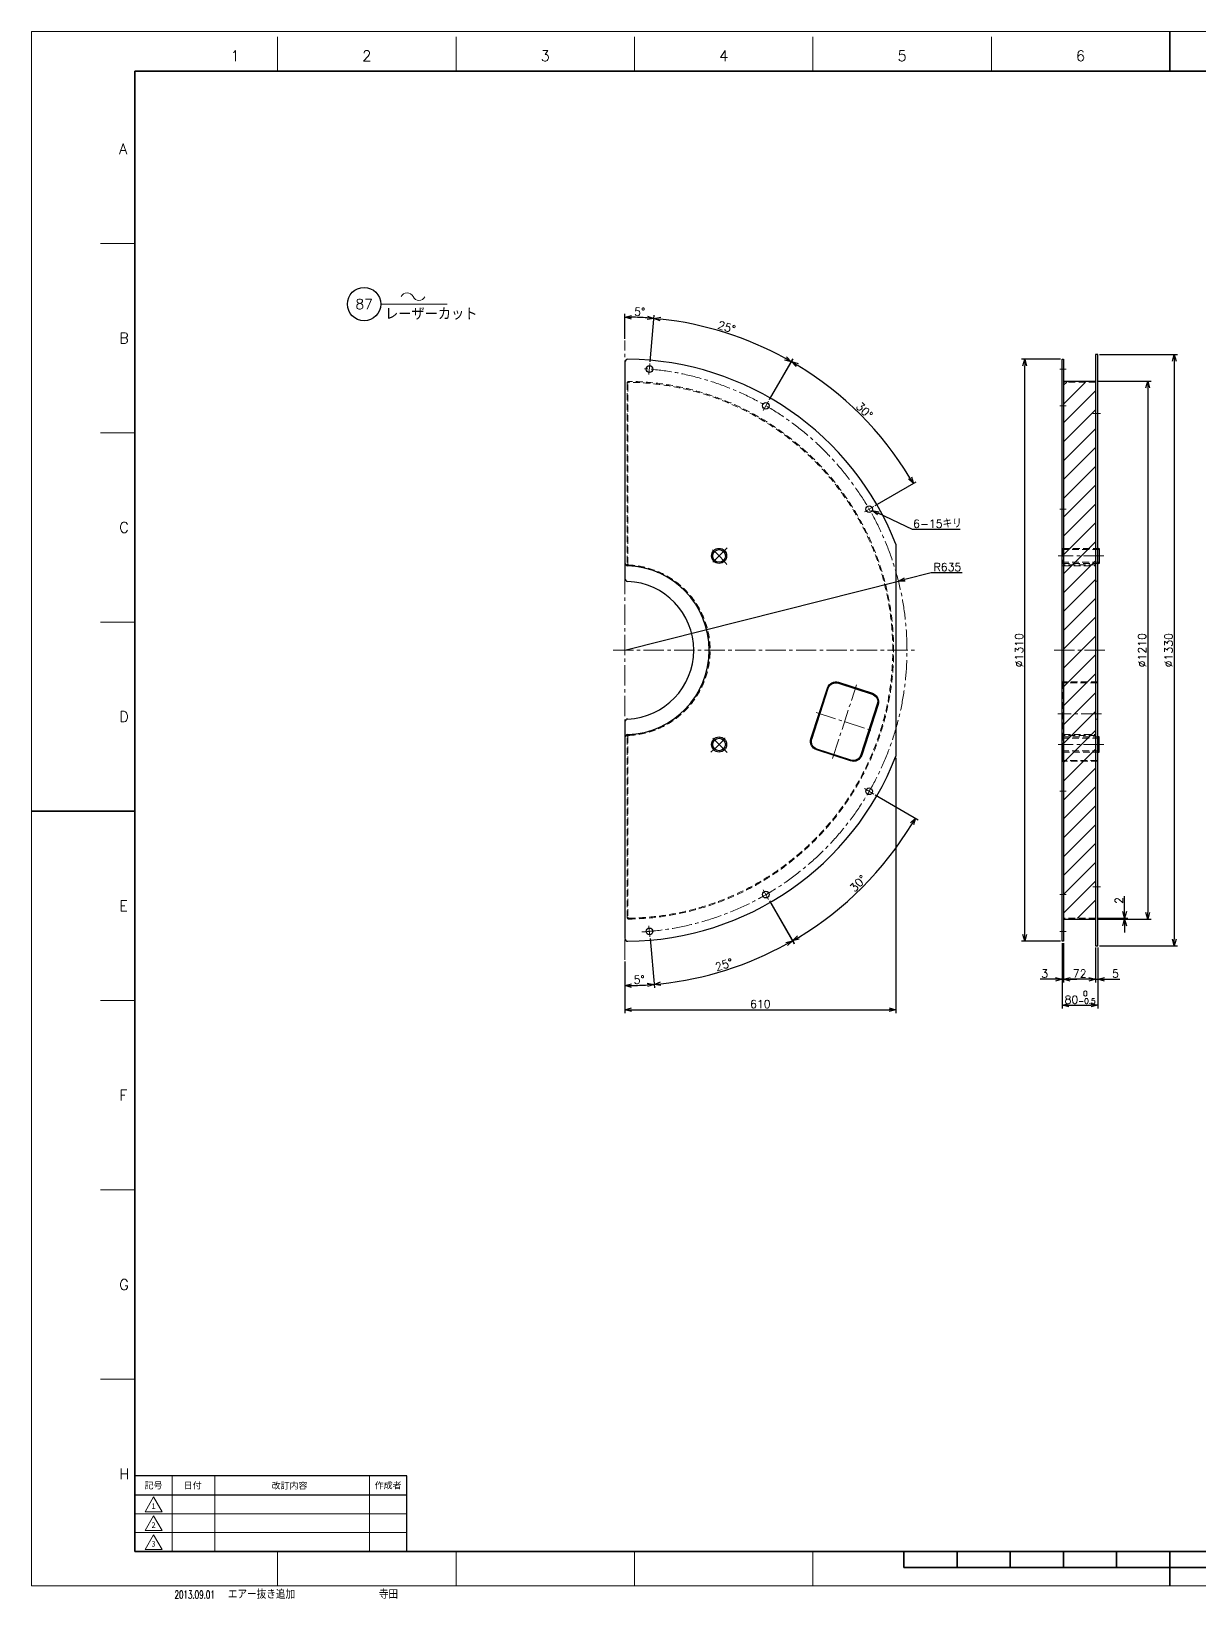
# Model space of a CAD drawing. Header units: millimetres. Extents: x 0 to 4969, y -29 to 3498.
# Drawn here: x 0 to 2630, y -29 to 3498 of the extents above; entities that cross this region are included whole.
import ezdxf
from ezdxf import colors
from ezdxf.entities.mleader import LeaderData, LeaderLine
from ezdxf.enums import TextEntityAlignment as Align
from ezdxf.math import Vec2, Vec3

# ---------------------------------------------------------------- set-up
doc = ezdxf.new("R2010")
doc.units = ezdxf.units.MM
doc.header["$LTSCALE"] = 2.4
doc.header["$PDMODE"] = 99
doc.header["$PDSIZE"] = 1
for name, pattern in [('CENTER2', [28.575, 19.05, -3.175, 3.175, -3.175]), ('HIDDEN', [9.525, 6.35, -3.175]), ('PHANTOM2', [31.75, 15.875, -3.175, 3.175, -3.175, 3.175, -3.175])]:
    doc.linetypes.add(name, pattern=pattern)
for name, color, linetype, lineweight in [('04_HIDDEN', 2, 'HIDDEN', 13), ('05_CENTER', 4, 'CENTER2', 13), ('06_PHANTOM', 2, 'PHANTOM2', 13), ('08_DIM', 3, 'Continuous', 13), ('90_FRAME', 5, 'Continuous', 35)]:
    doc.layers.add(name, color=color, linetype=linetype, lineweight=lineweight)
doc.layers.add('91_BLANK', color=5, linetype='Continuous', lineweight=0, plot=False)
doc.styles.add('KSS_TXT', font='txt.shx', dxfattribs={"bigfont": 'extfont2.shx'})
doc.styles.add('MS_G', font='MS Gothic.ttf')
doc.styles.get("Standard").update_dxf_attribs({"font": 'txt.shx', "bigfont": 'extfont2.shx'})
doc.styles.add('表題用', font='MS PGothic.ttf')
doc.dimstyles.new('KSS_DIM', dxfattribs={"dimscale": 6, "dimtxt": 3, "dimasz": 2.5, "dimexe": 1.25, "dimexo": 0.625, "dimtad": 1, "dimdsep": 46, "dimtxsty": 'KSS_TXT', "dimblk": 'OPEN30', "dimcen": 0, "dimazin": 2, "dimtfac": 0.75, "dimtmove": 0, "dimatfit": 3, "dimldrblk": 'OPEN30', "dimfxl": 1.25, "dimtolj": 1, "dimarcsym": 0})
doc.dimstyles.new('KSS_DIM$3', dxfattribs={"dimscale": 6, "dimtxt": 3, "dimasz": 2.5, "dimexe": 1.25, "dimexo": 0.625, "dimtad": 1, "dimtih": 1, "dimtoh": 1, "dimdsep": 46, "dimtxsty": 'KSS_TXT', "dimblk": 'OPEN30', "dimcen": 0, "dimazin": 2, "dimtfac": 0.75, "dimtofl": 0, "dimtmove": 0, "dimatfit": 3, "dimldrblk": 'OPEN30', "dimfxl": 1.25, "dimtolj": 1, "dimarcsym": 0})
doc.dimstyles.new('KSS_DIM$4', dxfattribs={"dimscale": 6, "dimtxt": 3, "dimasz": 2.5, "dimexe": 1.25, "dimexo": 0.625, "dimtad": 1, "dimdsep": 46, "dimtxsty": 'KSS_TXT', "dimblk": 'OPEN30', "dimcen": 0, "dimse1": 1, "dimazin": 2, "dimtfac": 0.75, "dimtmove": 0, "dimatfit": 3, "dimldrblk": 'OPEN30', "dimfxl": 1.25, "dimtolj": 1, "dimarcsym": 0})

# ---------------------------------------------------------------- blocks, each defined once
blk = doc.blocks.new('AM_BALLOON1')
at = {"transparency": 16777216}
blk.add_circle((0, 0), 5, dxfattribs=at)
blk.add_attdef('B_NUMBER', text='', height=3, dxfattribs=at).set_placement((0, 0), align=Align.MIDDLE_CENTER)
blk = doc.blocks.new('_OPEN')
at = {"color": 0, "linetype": 'ByBlock'}
for p, q in [((-1, 0.17), (0, 0)), ((0, 0), (-1, -0.17)), ((0, 0), (-1, 0))]:
    blk.add_line(p, q, dxfattribs=at)
blk = doc.blocks.new('p1ba05')
for centre, start, end in [((-2.95, 0.29), 24.2276, 155.5758), ((0, 1.62), 204.2276, 335.5758)]:
    blk.add_arc(centre, 1.62, start, end)
blk = doc.blocks.new('_Open30')
at = {"color": 0, "linetype": 'ByBlock', "lineweight": -2}
for p, q in [((-1, 0.27), (0, 0)), ((0, 0), (-1, -0.27)), ((0, 0), (-1, 0))]:
    blk.add_line(p, q, dxfattribs=at)
blk = doc.blocks.new('*D170')
at = {"layer": '08_DIM', "color": 0, "lineweight": -2, "transparency": 16777216}
for p, q in [((2399.1, 2710.1), (2520, 2710.1)), ((2512.5, 2695.1), (2512.5, 1515.1)), ((2399.1, 1500.1), (2520, 1500.1))]:
    blk.add_line(p, q, dxfattribs=at)
at = {"layer": 'Defpoints', "color": 0, "transparency": 16777216}
for p in [(2395.4, 2710.1), (2395.4, 1500.1), (2512.5, 1500.1)]:
    blk.add_point(p, dxfattribs=at)
at = {"layer": '08_DIM', "color": 0, "lineweight": -2, "transparency": 16777216, "xscale": 15, "yscale": 15, "zscale": 15}
for p, rotation in [((2512.5, 2710.1), 90), ((2512.5, 1500.1), 270)]:
    blk.add_blockref('_Open30', p, dxfattribs=dict(at, rotation=rotation))
at = {"layer": '08_DIM', "color": 0, "transparency": 16777216, "insert": (2499.8, 2105.1), "char_height": 18, "attachment_point": 5, "rotation": 90, "style": 'KSS_TXT'}
blk.add_mtext('\\A1;%%C1210', dxfattribs=at)
blk = doc.blocks.new('*D171')
at = {"layer": '08_DIM', "color": 0, "lineweight": -2, "transparency": 16777216}
for p, q in [((2316.6, 2760.1), (2228.4, 2760.1)), ((2235.9, 1465.1), (2235.9, 2745.1)), ((2316.6, 1450.1), (2228.4, 1450.1))]:
    blk.add_line(p, q, dxfattribs=at)
at = {"layer": 'Defpoints', "color": 0, "transparency": 16777216}
for p in [(2235.9, 2760.1), (2320.4, 2760.1), (2320.4, 1450.1)]:
    blk.add_point(p, dxfattribs=at)
at = {"layer": '08_DIM', "color": 0, "lineweight": -2, "transparency": 16777216, "xscale": 15, "yscale": 15, "zscale": 15}
for p, rotation in [((2235.9, 2760.1), 90), ((2235.9, 1450.1), 270)]:
    blk.add_blockref('_Open30', p, dxfattribs=dict(at, rotation=rotation))
at = {"layer": '08_DIM', "color": 0, "transparency": 16777216, "insert": (2223.1, 2105.1), "char_height": 18, "attachment_point": 5, "rotation": 90, "style": 'KSS_TXT'}
blk.add_mtext('\\A1;%%C1310', dxfattribs=at)
blk = doc.blocks.new('*D172')
at = {"layer": '08_DIM', "color": 0, "lineweight": -2, "transparency": 16777216}
for p, q in [((2323.4, 1446.3), (2323.4, 1357.2)), ((2395.4, 1436.3), (2395.4, 1357.2)), ((2380.4, 1364.7), (2338.4, 1364.7))]:
    blk.add_line(p, q, dxfattribs=at)
at = {"layer": 'Defpoints', "color": 0, "transparency": 16777216}
for p in [(2323.4, 1450.1), (2395.4, 1440.1), (2323.4, 1364.7)]:
    blk.add_point(p, dxfattribs=at)
at = {"layer": '08_DIM', "color": 0, "lineweight": -2, "transparency": 16777216, "xscale": 15, "yscale": 15, "zscale": 15, "rotation": 180}
blk.add_blockref('_Open30', (2323.4, 1364.7), dxfattribs=at)
at = {"layer": '08_DIM', "color": 0, "lineweight": -2, "transparency": 16777216, "xscale": 15, "yscale": 15, "zscale": 15}
blk.add_blockref('_Open30', (2395.4, 1364.7), dxfattribs=at)
at = {"layer": '08_DIM', "color": 0, "transparency": 16777216, "insert": (2359.4, 1377.5), "char_height": 18, "attachment_point": 5, "style": 'KSS_TXT'}
blk.add_mtext('\\A1;72', dxfattribs=at)
blk = doc.blocks.new('*D173')
at = {"layer": '08_DIM', "color": 0, "lineweight": -2, "transparency": 16777216}
for p, q in [((2395.4, 1436.3), (2395.4, 1357.2)), ((2400.4, 1436.3), (2400.4, 1357.2)), ((2380.4, 1364.7), (2365.4, 1364.7)), ((2395.4, 1364.7), (2400.4, 1364.7)), ((2415.4, 1364.7), (2449.9, 1364.7))]:
    blk.add_line(p, q, dxfattribs=at)
at = {"layer": 'Defpoints', "color": 0, "transparency": 16777216}
for p in [(2395.4, 1440.1), (2400.4, 1440.1), (2400.4, 1364.7)]:
    blk.add_point(p, dxfattribs=at)
at = {"layer": '08_DIM', "color": 0, "lineweight": -2, "transparency": 16777216, "xscale": 15, "yscale": 15, "zscale": 15}
blk.add_blockref('_Open30', (2395.4, 1364.7), dxfattribs=at)
at = {"layer": '08_DIM', "color": 0, "lineweight": -2, "transparency": 16777216, "xscale": 15, "yscale": 15, "zscale": 15, "rotation": 180}
blk.add_blockref('_Open30', (2400.4, 1364.7), dxfattribs=at)
at = {"layer": '08_DIM', "color": 0, "transparency": 16777216, "insert": (2440.1, 1377.5), "char_height": 18, "attachment_point": 5, "style": 'KSS_TXT'}
blk.add_mtext('\\A1;5', dxfattribs=at)
blk = doc.blocks.new('*D174')
at = {"layer": '08_DIM', "color": 0, "lineweight": -2, "transparency": 16777216}
for p, q in [((2320.4, 1446.3), (2320.4, 1357.2)), ((2323.4, 1446.3), (2323.4, 1357.2)), ((2305.4, 1364.7), (2270.9, 1364.7)), ((2323.4, 1364.7), (2320.4, 1364.7)), ((2338.4, 1364.7), (2353.4, 1364.7))]:
    blk.add_line(p, q, dxfattribs=at)
at = {"layer": 'Defpoints', "color": 0, "transparency": 16777216}
for p in [(2320.4, 1450.1), (2323.4, 1450.1), (2320.4, 1364.7)]:
    blk.add_point(p, dxfattribs=at)
at = {"layer": '08_DIM', "color": 0, "lineweight": -2, "transparency": 16777216, "xscale": 15, "yscale": 15, "zscale": 15}
blk.add_blockref('_Open30', (2320.4, 1364.7), dxfattribs=at)
at = {"layer": '08_DIM', "color": 0, "lineweight": -2, "transparency": 16777216, "xscale": 15, "yscale": 15, "zscale": 15, "rotation": 180}
blk.add_blockref('_Open30', (2323.4, 1364.7), dxfattribs=at)
at = {"layer": '08_DIM', "color": 0, "transparency": 16777216, "insert": (2280.6, 1377.5), "char_height": 18, "attachment_point": 5, "style": 'KSS_TXT'}
blk.add_mtext('\\A1;3', dxfattribs=at)
blk = doc.blocks.new('*D183')
at = {"layer": '08_DIM', "color": 0, "lineweight": -2, "transparency": 16777216}
for p, q in [((1392.5, 1456.6), (1402.2, 1345.8)), ((1335.8, 1404.4), (1335.8, 1342.9))]:
    blk.add_line(p, q, dxfattribs=at)
blk.add_arc((1335.8, 2105.1), 754.7, 271.1388, 273.8612, dxfattribs=at)
at = {"layer": 'Defpoints', "color": 0, "transparency": 16777216}
for p in [(1335.8, 2802), (1390, 1484.7), (1392.2, 1460.3), (1335.8, 1408.2), (1357.7, 1350.7)]:
    blk.add_point(p, dxfattribs=at)
at = {"layer": '08_DIM', "color": 0, "lineweight": -2, "transparency": 16777216, "xscale": 15, "yscale": 15, "zscale": 15}
for p, rotation in [((1335.8, 1350.4), 180.5694019145985), ((1401.5, 1353.3), 4.430598085410808)]:
    blk.add_blockref('_Open30', p, dxfattribs=dict(at, rotation=rotation))
at = {"layer": '08_DIM', "color": 0, "transparency": 16777216, "insert": (1368.1, 1363.9), "char_height": 18, "attachment_point": 5, "rotation": 2.5, "style": 'KSS_TXT'}
blk.add_mtext('\\A1;5%%d', dxfattribs=at)
blk = doc.blocks.new('*D184')
at = {"layer": '08_DIM', "color": 0, "lineweight": -2, "transparency": 16777216}
for p, q in [((1899.5, 1779.6), (1996.2, 1723.8)), ((1661.2, 1541.3), (1717.1, 1444.6))]:
    blk.add_line(p, q, dxfattribs=at)
blk.add_arc((1335.8, 2105.1), 755.1, 301.1382, 328.8618, dxfattribs=at)
at = {"layer": 'Defpoints', "color": 0, "transparency": 16777216}
for p in [(1875.1, 1793.7), (1896.3, 1781.5), (1647.1, 1565.8), (1659.4, 1544.6), (1821.1, 1526.6)]:
    blk.add_point(p, dxfattribs=at)
at = {"layer": '08_DIM', "color": 0, "lineweight": -2, "transparency": 16777216, "xscale": 15, "yscale": 15, "zscale": 15}
for p, rotation in [((1989.7, 1727.5), 59.43092359986814), ((1713.3, 1451.1), 210.5690764001202)]:
    blk.add_blockref('_Open30', p, dxfattribs=dict(at, rotation=rotation))
at = {"layer": '08_DIM', "color": 0, "transparency": 16777216, "insert": (1860.7, 1580.2), "char_height": 18, "attachment_point": 5, "rotation": 45, "style": 'KSS_TXT'}
blk.add_mtext('\\A1;30%%d', dxfattribs=at)
blk = doc.blocks.new('*D185')
at = {"layer": '08_DIM', "color": 0, "lineweight": -2, "transparency": 16777216}
for p, q in [((1983.4, 2376.9), (1906.1, 2413.1)), ((2090.2, 2376.9), (1983.4, 2376.9))]:
    blk.add_line(p, q, dxfattribs=at)
at = {"layer": 'Defpoints', "color": 0, "transparency": 16777216}
for p in [(1878.9, 2425.8), (1892.5, 2419.4)]:
    blk.add_point(p, dxfattribs=at)
at = {"layer": '08_DIM', "color": 0, "lineweight": -2, "transparency": 16777216, "xscale": 15, "yscale": 15, "zscale": 15, "rotation": 154.9318750496267}
blk.add_blockref('_Open30', (1892.5, 2419.4), dxfattribs=at)
at = {"layer": '08_DIM', "color": 0, "transparency": 16777216, "insert": (2039.4, 2389.6), "char_height": 18, "attachment_point": 5, "style": 'KSS_TXT'}
blk.add_mtext('\\A1;6-15キリ', dxfattribs=at)
blk = doc.blocks.new('*D186')
at = {"layer": '08_DIM', "color": 0, "lineweight": -2, "transparency": 16777216}
for p, q in [((1945.8, 1862.8), (1945.8, 1288.6)), ((1335.8, 1404.4), (1335.8, 1288.6)), ((1350.8, 1296.1), (1930.8, 1296.1))]:
    blk.add_line(p, q, dxfattribs=at)
at = {"layer": 'Defpoints', "color": 0, "transparency": 16777216}
for p in [(1945.8, 1866.5), (1335.8, 1408.2), (1945.8, 1296.1)]:
    blk.add_point(p, dxfattribs=at)
at = {"layer": '08_DIM', "color": 0, "lineweight": -2, "transparency": 16777216, "xscale": 15, "yscale": 15, "zscale": 15, "rotation": 180}
blk.add_blockref('_Open30', (1335.8, 1296.1), dxfattribs=at)
at = {"layer": '08_DIM', "color": 0, "lineweight": -2, "transparency": 16777216, "xscale": 15, "yscale": 15, "zscale": 15}
blk.add_blockref('_Open30', (1945.8, 1296.1), dxfattribs=at)
at = {"layer": '08_DIM', "color": 0, "transparency": 16777216, "insert": (1640.8, 1308.9), "char_height": 18, "attachment_point": 5, "style": 'KSS_TXT'}
blk.add_mtext('\\A1;610', dxfattribs=at)
blk = doc.blocks.new('*D187')
at = {"layer": '08_DIM', "color": 0, "lineweight": -2, "transparency": 16777216}
for p, q in [((1661.2, 1541.3), (1716.8, 1445)), ((1392.5, 1456.6), (1402.2, 1345.8))]:
    blk.add_line(p, q, dxfattribs=at)
blk.add_arc((1335.8, 2105.1), 754.7, 276.1388, 298.8612, dxfattribs=at)
at = {"layer": 'Defpoints', "color": 0, "transparency": 16777216}
for p in [(1647.1, 1565.8), (1659.4, 1544.6), (1390, 1484.7), (1392.2, 1460.3), (1509.8, 1370.8)]:
    blk.add_point(p, dxfattribs=at)
at = {"layer": '08_DIM', "color": 0, "lineweight": -2, "transparency": 16777216, "xscale": 15, "yscale": 15, "zscale": 15}
for p, rotation in [((1713.1, 1451.5), 29.43057923694764), ((1401.5, 1353.3), 185.5694207630559)]:
    blk.add_blockref('_Open30', p, dxfattribs=dict(at, rotation=rotation))
at = {"layer": '08_DIM', "color": 0, "transparency": 16777216, "insert": (1558.9, 1397.5), "char_height": 18, "attachment_point": 5, "rotation": 17.5, "style": 'KSS_TXT'}
blk.add_mtext('\\A1;25%%d', dxfattribs=at)
blk = doc.blocks.new('*D188')
at = {"layer": '08_DIM', "color": 0, "lineweight": -2, "transparency": 16777216}
for p, q in [((1661.2, 2668.9), (1714.4, 2760.9)), ((1899.5, 2430.6), (1991.6, 2483.7))]:
    blk.add_line(p, q, dxfattribs=at)
blk.add_arc((1335.8, 2105.1), 749.7, 31.1463, 58.8537, dxfattribs=at)
at = {"layer": 'Defpoints', "color": 0, "transparency": 16777216}
for p in [(1659.4, 2665.6), (1647.1, 2644.4), (1910.1, 2587), (1875.1, 2416.5), (1896.3, 2428.7)]:
    blk.add_point(p, dxfattribs=at)
at = {"layer": '08_DIM', "color": 0, "lineweight": -2, "transparency": 16777216, "xscale": 15, "yscale": 15, "zscale": 15}
for p, rotation in [((1710.6, 2754.4), 149.4268399154882), ((1985.1, 2480), 300.5731600845001)]:
    blk.add_blockref('_Open30', p, dxfattribs=dict(at, rotation=rotation))
at = {"layer": '08_DIM', "color": 0, "transparency": 16777216, "insert": (1874.9, 2644.3), "char_height": 18, "attachment_point": 5, "rotation": 315, "style": 'KSS_TXT'}
blk.add_mtext('\\A1;30%%d', dxfattribs=at)
blk = doc.blocks.new('*D189')
at = {"layer": '08_DIM', "color": 0, "lineweight": -2, "transparency": 16777216}
for p, q in [((1392.5, 2753.6), (1401.7, 2859)), ((1661.2, 2668.9), (1714.2, 2760.5))]:
    blk.add_line(p, q, dxfattribs=at)
blk.add_arc((1335.8, 2105.1), 749.3, 61.147, 83.853, dxfattribs=at)
at = {"layer": 'Defpoints', "color": 0, "transparency": 16777216}
for p in [(1612.4, 2801.5), (1390, 2725.5), (1392.2, 2749.9), (1659.4, 2665.6), (1647.1, 2644.4)]:
    blk.add_point(p, dxfattribs=at)
at = {"layer": '08_DIM', "color": 0, "lineweight": -2, "transparency": 16777216, "xscale": 15, "yscale": 15, "zscale": 15}
for p, rotation in [((1401.1, 2851.5), 174.4265038316743), ((1710.4, 2754), 330.5734961683063)]:
    blk.add_blockref('_Open30', p, dxfattribs=dict(at, rotation=rotation))
at = {"layer": '08_DIM', "color": 0, "transparency": 16777216, "insert": (1564.9, 2831.9), "char_height": 18, "attachment_point": 5, "rotation": 342.5, "style": 'KSS_TXT'}
blk.add_mtext('\\A1;25%%d', dxfattribs=at)
blk = doc.blocks.new('*D190')
at = {"layer": '08_DIM', "color": 0, "lineweight": -2, "transparency": 16777216}
for p, q in [((1335.8, 2805.8), (1335.8, 2862)), ((1392.5, 2753.6), (1401.7, 2859.2))]:
    blk.add_line(p, q, dxfattribs=at)
blk.add_arc((1335.8, 2105.1), 749.4, 86.1468, 88.8532, dxfattribs=at)
at = {"layer": 'Defpoints', "color": 0, "transparency": 16777216}
for p in [(1379.3, 2853.3), (1335.8, 2802), (1390, 2725.5), (1392.2, 2749.9), (1335.8, 1408.2)]:
    blk.add_point(p, dxfattribs=at)
at = {"layer": '08_DIM', "color": 0, "lineweight": -2, "transparency": 16777216, "xscale": 15, "yscale": 15, "zscale": 15}
for p, rotation in [((1335.8, 2854.5), 179.4266120412336), ((1401.1, 2851.7), 355.5733879587572)]:
    blk.add_blockref('_Open30', p, dxfattribs=dict(at, rotation=rotation))
at = {"layer": '08_DIM', "color": 0, "transparency": 16777216, "insert": (1369, 2866.6), "char_height": 18, "attachment_point": 5, "rotation": 357.5, "style": 'KSS_TXT'}
blk.add_mtext('\\A1;5%%d', dxfattribs=at)
blk = doc.blocks.new('*D191')
at = {"layer": '08_DIM', "color": 0, "lineweight": -2, "transparency": 16777216}
for p, q in [((1335.8, 2105.1), (1951.4, 2260.7)), ((2025.1, 2279.4), (1965.9, 2264.4)), ((2095, 2279.4), (2025.1, 2279.4))]:
    blk.add_line(p, q, dxfattribs=at)
at = {"layer": 'Defpoints', "color": 0, "transparency": 16777216}
for p in [(1951.4, 2260.7), (1335.8, 2105.1)]:
    blk.add_point(p, dxfattribs=at)
at = {"layer": '08_DIM', "color": 0, "lineweight": -2, "transparency": 16777216, "xscale": 15, "yscale": 15, "zscale": 15, "rotation": 194.1870985330787}
blk.add_blockref('_Open30', (1951.4, 2260.7), dxfattribs=at)
at = {"layer": '08_DIM', "color": 0, "transparency": 16777216, "insert": (2061.9, 2292.1), "char_height": 18, "attachment_point": 5, "style": 'KSS_TXT'}
blk.add_mtext('\\A1;R635', dxfattribs=at)
blk = doc.blocks.new('*D193')
at = {"layer": '08_DIM', "color": 0, "lineweight": -2, "transparency": 16777216}
for p, q in [((2320.4, 1446.3), (2320.4, 1298.9)), ((2400.4, 1436.3), (2400.4, 1298.9)), ((2335.4, 1306.4), (2385.4, 1306.4))]:
    blk.add_line(p, q, dxfattribs=at)
at = {"layer": 'Defpoints', "color": 0, "transparency": 16777216}
for p in [(2320.4, 1450.1), (2400.4, 1440.1), (2400.4, 1306.4)]:
    blk.add_point(p, dxfattribs=at)
at = {"layer": '08_DIM', "color": 0, "lineweight": -2, "transparency": 16777216, "xscale": 15, "yscale": 15, "zscale": 15, "rotation": 180}
blk.add_blockref('_Open30', (2320.4, 1306.4), dxfattribs=at)
at = {"layer": '08_DIM', "color": 0, "lineweight": -2, "transparency": 16777216, "xscale": 15, "yscale": 15, "zscale": 15}
blk.add_blockref('_Open30', (2400.4, 1306.4), dxfattribs=at)
at = {"layer": '08_DIM', "color": 0, "transparency": 16777216, "insert": (2360.4, 1324.2), "char_height": 18, "attachment_point": 5, "style": 'KSS_TXT'}
blk.add_mtext('80{\\H12.000000;\\S 0^ -0.5;}', dxfattribs=at)
blk = doc.blocks.new('*D194')
at = {"layer": '08_DIM', "color": 0, "lineweight": -2, "transparency": 16777216}
for p, q in [((2404.1, 2770.1), (2579.8, 2770.1)), ((2572.3, 2755.1), (2572.3, 1455.1)), ((2404.1, 1440.1), (2579.8, 1440.1))]:
    blk.add_line(p, q, dxfattribs=at)
at = {"layer": 'Defpoints', "color": 0, "transparency": 16777216}
for p in [(2400.4, 2770.1), (2400.4, 1440.1), (2572.3, 1440.1)]:
    blk.add_point(p, dxfattribs=at)
at = {"layer": '08_DIM', "color": 0, "lineweight": -2, "transparency": 16777216, "xscale": 15, "yscale": 15, "zscale": 15}
for p, rotation in [((2572.3, 2770.1), 90), ((2572.3, 1440.1), 270)]:
    blk.add_blockref('_Open30', p, dxfattribs=dict(at, rotation=rotation))
at = {"layer": '08_DIM', "color": 0, "transparency": 16777216, "insert": (2559.6, 2105.1), "char_height": 18, "attachment_point": 5, "rotation": 90, "style": 'KSS_TXT'}
blk.add_mtext('\\A1;%%C1330', dxfattribs=at)
blk = doc.blocks.new('*D195')
at = {"layer": '08_DIM', "color": 0, "lineweight": -2, "transparency": 16777216}
for p, q in [((2460.6, 1517.1), (2460.6, 1551.6)), ((2399.1, 1502.1), (2468.1, 1502.1)), ((2399.1, 1500.1), (2468.1, 1500.1)), ((2460.6, 1500.1), (2460.6, 1502.1)), ((2460.6, 1485.1), (2460.6, 1470.1))]:
    blk.add_line(p, q, dxfattribs=at)
at = {"layer": 'Defpoints', "color": 0, "transparency": 16777216}
for p in [(2395.4, 1502.1), (2395.4, 1500.1), (2460.6, 1502.1)]:
    blk.add_point(p, dxfattribs=at)
at = {"layer": '08_DIM', "color": 0, "lineweight": -2, "transparency": 16777216, "xscale": 15, "yscale": 15, "zscale": 15}
for p, rotation in [((2460.6, 1502.1), 270), ((2460.6, 1500.1), 90)]:
    blk.add_blockref('_Open30', p, dxfattribs=dict(at, rotation=rotation))
at = {"layer": '08_DIM', "color": 0, "transparency": 16777216, "insert": (2447.9, 1541.8), "char_height": 18, "attachment_point": 5, "rotation": 90, "style": 'KSS_TXT'}
blk.add_mtext('\\A1;2', dxfattribs=at)

msp = doc.modelspace()

# ---------------------------------------------------------------- hatches: boundary and pattern name
h = msp.add_hatch()
h.set_pattern_fill('_USER', color=3, scale=30, angle=45, pattern_type=0)
h.set_pattern_definition([(45, (-21314.51, -953.834), (-21.213203, 21.213203), [])])
h.paths.add_polyline_path([(2395.3568, 2708.093), (2323.3568, 2708.093), (2323.3568, 1502.0903), (2395.3568, 1502.0903)])

# ---------------------------------------------------------------- linework, layer by layer
at = {"color": 0}
for p, q in [((1335.7568, 2753.0538), (1335.7568, 2266.9415)), ((2323.3568, 2710.093), (2395.3568, 2710.093)), ((1945.7568, 2343.6812), (1945.7568, 1866.502)), ((2320.3568, 2334.2237), (2323.3568, 2334.2237)), ((2400.3568, 2334.2237), (2403.3568, 2334.2237)), ((2403.3568, 2334.2237), (2403.3568, 2300.2237)), ((2403.3568, 2300.2237), (2400.3568, 2300.2237)), ((2320.3568, 1909.9597), (2323.3568, 1909.9597)), ((2403.3568, 1909.9596), (2400.3568, 1909.9596)), ((2403.3568, 1875.9596), (2403.3568, 1909.9596)), ((2320.3568, 1875.9597), (2323.3568, 1875.9597)), ((2400.3568, 1875.9596), (2403.3568, 1875.9596)), ((2323.3568, 1500.0903), (2395.3568, 1500.0903))]:
    msp.add_line(p, q, dxfattribs=at)
msp.add_line((1335.7568, 1943.2418), (1335.7568, 1457.1294))
for points in [[(2323.3568, 2760.0916), (2323.3568, 1450.0916), (2320.3568, 1450.0916), (2320.3568, 2760.0916)], [(2395.3568, 2770.0916), (2395.3568, 1440.0916), (2400.3568, 1440.0916), (2400.3568, 2770.0916)]]:
    msp.add_lwpolyline(points, close=True, dxfattribs=at)
at = {"color": 3}
for points in [[(2321.3568, 2334.2237), (2321.3568, 2333.2237), (2321.3568, 2333.2237), (2320.3568, 2334.2237)], [(2400.3568, 2334.2237), (2401.8568, 2334.2237), (2401.8568, 2334.2237), (2400.3568, 2335.7237)], [(2321.3568, 2300.2237), (2321.3568, 2301.2237), (2321.3568, 2301.2237), (2320.3568, 2300.2237)], [(2400.3568, 2300.2237), (2401.8568, 2300.2237), (2401.8568, 2300.2237), (2400.3568, 2298.7237)], [(2321.3568, 2033.8088), (2321.3568, 2032.8088), (2321.3568, 2032.8088), (2320.3568, 2033.8088)], [(2399.3568, 2033.8088), (2399.3568, 2032.8088), (2399.3568, 2032.8088), (2400.3568, 2033.8088)], [(2321.3568, 1909.9597), (2321.3568, 1908.9597), (2321.3568, 1908.9597), (2320.3568, 1909.9597)], [(2400.3568, 1909.9596), (2401.8568, 1909.9596), (2401.8568, 1909.9596), (2400.3568, 1911.4596)], [(2321.3568, 1875.9597), (2321.3568, 1876.9597), (2321.3568, 1876.9597), (2320.3568, 1875.9597)], [(2400.3568, 1875.9596), (2401.8568, 1875.9596), (2401.8568, 1875.9596), (2400.3568, 1874.4596)], [(2321.3568, 1855.1189), (2321.3568, 1856.1189), (2321.3568, 1856.1189), (2320.3568, 1855.1189)], [(2399.3568, 1855.1189), (2399.3568, 1856.1189), (2399.3568, 1856.1189), (2400.3568, 1855.1189)]]:
    msp.add_lwpolyline(points, close=True, dxfattribs=at)
at = {"color": 0}
for points in [[(1843.6271, 1855.9576), (1767.5426, 1880.679, -0.414213562), (1754.7018, 1905.8804), (1791.7838, 2020.0072, -0.414213562), (1816.9853, 2032.848), (1893.0698, 2008.1266, -0.414213562), (1905.9106, 1982.9252), (1868.8285, 1868.7984, -0.414213562)], [(1844.2451, 1857.8597), (1768.1606, 1882.5811, -0.414213562), (1756.6039, 1905.2624), (1793.6859, 2019.3892, -0.414213562), (1816.3672, 2030.9459), (1892.4518, 2006.2245, -0.414213562), (1904.0085, 1983.5432), (1866.9264, 1869.4164, -0.414213562)]]:
    msp.add_lwpolyline(points, format="xyb", close=True, dxfattribs=at)
for centre in [(1391.1007, 2737.6753), (1653.2568, 2655.0178), (1885.6829, 2422.5916), (1885.6829, 1787.5916), (1653.2568, 1555.1655), (1391.1007, 1472.508)]:
    msp.add_circle(centre, 7.5)
for centre, radius in [((1547.8878, 2317.2247), 17), ((1547.8878, 2317.2247), 14.2), ((1547.8888, 1892.9596), 17), ((1547.8888, 1892.9596), 14.2)]:
    msp.add_circle(centre, radius, dxfattribs=at)
for centre, radius, start, end in [((1342.7568, 2753.0538), 7, 89.3810521, 180), ((1335.7568, 2105.0916), 655, 21.3619837, 89.3810521), ((1342.7568, 2301.9415), 7, 180, 267.5332518), ((1342.7568, 2266.9415), 7, 180, 267.5332518), ((1342.7568, 1943.2418), 7, 92.4667482, 180), ((1342.7568, 1908.2418), 7, 92.4667482, 180), ((1335.7568, 2105.0916), 655, 270.6189479, 338.6380163), ((1342.7568, 1457.1294), 7, 180, 270.6189479)]:
    msp.add_arc(centre, radius, start, end)
for centre, radius, start, end in [((1335.8117, 2105.0916), 189.9726, 272.0041706, 87.9958294), ((1335.7844, 2105.0916), 155, 272.4667482, 87.5332518)]:
    msp.add_arc(centre, radius, start, end, dxfattribs=at)
at = {"layer": '04_HIDDEN'}
for p, q in [((1340.7568, 2706.0256), (1340.7568, 2298.8815)), ((1342.7568, 2298.8827), (1342.7568, 2706.0256)), ((2395.3568, 2708.093), (2323.3568, 2708.093)), ((2321.3568, 2331.4237), (2321.3568, 2303.0237)), ((2395.3568, 2297.0916), (2323.3568, 2297.0916)), ((2323.3568, 2295.0916), (2395.3568, 2295.0916)), ((2400.3568, 2260.0916), (2395.3568, 2260.0916)), ((2400.3568, 1950.0916), (2395.3568, 1950.0916)), ((1340.7568, 1504.1576), (1340.7568, 1911.3018)), ((1342.7568, 1911.3006), (1342.7568, 1504.1576)), ((2321.3568, 1878.7596), (2321.3568, 1907.1596)), ((2323.3568, 1915.0916), (2395.3568, 1915.0916)), ((2395.3568, 1913.0916), (2323.3568, 1913.0916)), ((2395.3568, 1502.0903), (2323.3568, 1502.0903))]:
    msp.add_line(p, q, dxfattribs=at)
at = {"layer": '04_HIDDEN', "color": 9}
for p, q in [((2400.3568, 2033.8088), (2320.3568, 2033.8088)), ((2321.3568, 2033.8088), (2321.3568, 1855.1189)), ((2399.3568, 2031.8088), (2321.3568, 2031.8088)), ((2399.3568, 1855.1189), (2399.3568, 2033.8088)), ((2400.3568, 1855.1189), (2320.3568, 1855.1189)), ((2399.3568, 1857.1189), (2321.3568, 1857.1189))]:
    msp.add_line(p, q, dxfattribs=at)
at = {"layer": '04_HIDDEN'}
for points in [[(2403.3568, 2334.2237), (2403.3568, 2331.4237), (2321.3568, 2331.4237), (2321.3568, 2334.2237)], [(2403.3568, 2300.2237), (2403.3568, 2303.0237), (2321.3568, 2303.0237), (2321.3568, 2300.2237)], [(2403.3568, 1909.9597), (2403.3568, 1907.1597), (2321.3568, 1907.1597), (2321.3568, 1909.9597)], [(2403.3568, 1875.9597), (2403.3568, 1878.7597), (2321.3568, 1878.7597), (2321.3568, 1875.9597)]]:
    msp.add_lwpolyline(points, close=True, dxfattribs=at)
for centre, radius, start, end in [((1344.7568, 2706.0256), 4, 89.1419632, 180), ((1344.7568, 2706.0256), 2, 89.1419632, 180), ((1335.7568, 2105.0916), 603.0014, 270.8580368, 89.1419632), ((1335.7568, 2105.0916), 605.0014, 270.8580368, 89.1419632), ((1344.7568, 2298.8815), 4, 180, 266.7650657), ((1344.7568, 2298.8827), 2, 180, 266.7724298), ((1335.7573, 2105.0911), 189.9995, 272.6290228, 87.3532732), ((1335.7568, 2105.0916), 192, 272.6530849, 87.3469151), ((1344.7568, 1911.3018), 4, 93.2349343, 180), ((1344.7568, 1911.3006), 2, 93.2275702, 180), ((1344.7568, 1504.1576), 4, 180, 270.8580368), ((1344.7568, 1504.1576), 2, 180, 270.8580368)]:
    msp.add_arc(centre, radius, start, end, dxfattribs=at)
at = {"layer": '05_CENTER'}
for p, q in [((1335.7568, 1408.1727), (1335.7568, 2802.0106)), ((1392.1665, 2749.8577), (1390.0349, 2725.4929)), ((2314.5476, 2737.6753), (2329.2508, 2737.6753)), ((1659.3712, 2665.6083), (1647.1423, 2644.4272)), ((2329.166, 2655.0178), (2314.4629, 2655.0178)), ((2406.2858, 2637.674), (2389.2255, 2637.674)), ((1896.2735, 2428.7061), (1875.0924, 2416.4772)), ((2329.166, 2422.5916), (2314.4629, 2422.5916)), ((1566.0606, 2335.3976), (1529.7149, 2299.0519)), ((2413.6871, 2317.2237), (2311.0605, 2317.2237)), ((1309.5206, 2105.0916), (1990.1509, 2105.0916)), ((2302.0515, 2105.0916), (2418.6621, 2105.0916)), ((1803.3397, 1861.4087), (1857.2726, 2027.3969)), ((1766.3332, 1965.1889), (1894.2792, 1923.6167)), ((2408.652, 1961.7602), (2310.0616, 1961.7602)), ((1566.0616, 1874.7868), (1529.716, 1911.1324)), ((2413.6871, 1892.9596), (2311.0605, 1892.9596)), ((1896.2735, 1781.4772), (1875.0924, 1793.7061)), ((2329.166, 1787.5916), (2314.4629, 1787.5916)), ((1659.3712, 1544.5749), (1647.1423, 1565.7561)), ((2329.166, 1555.1655), (2314.4629, 1555.1655)), ((2406.2858, 1572.5093), (2389.2255, 1572.5093)), ((1392.1665, 1460.3256), (1390.0349, 1484.6904)), ((2314.5476, 1472.508), (2329.2508, 1472.508))]:
    msp.add_line(p, q, dxfattribs=at)
for radius, start, end in [(635, 273.4462709, 86.5537291), (300, 40.0903981, 49.9101774), (300, 310.0901103, 319.9098896)]:
    msp.add_arc((1335.7568, 2105.0916), radius, start, end, dxfattribs=at)
at = {"layer": '06_PHANTOM'}
for p, q in [((2320.3568, 2295.0916), (2323.3568, 2295.0916)), ((2320.3568, 1915.0916), (2323.3568, 1915.0916))]:
    msp.add_line(p, q, dxfattribs=at)
at = {"layer": '08_DIM'}
msp.add_line((786.4154, 2883.7825), (935.828, 2883.7825), dxfattribs=at)
at = {"layer": '90_FRAME'}
for p, q in [((2562.2545, 3497.5188), (2562.2545, 3407.7472)), ((0, 1742.5855), (233.0754, 1742.5855)), ((1964.0116, 41.5293), (1964.0116, 77.4239)), ((2083.6602, 41.5293), (2083.6602, 77.4239)), ((2203.3088, 41.5293), (2203.3088, 77.4239)), ((2322.9574, 41.5293), (2322.9574, 77.4239)), ((2442.6059, 41.5293), (2442.6059, 77.4239)), ((2562.2545, 0), (2562.2545, 77.4239)), ((1964.0116, 41.5293), (3160.4974, 41.5293))]:
    msp.add_line(p, q, dxfattribs=at)
at = {"layer": '90_FRAME', "color": 4, "lineweight": 13}
for p, q in [((554.2524, 3407.7472), (554.2524, 3485.5188)), ((955.8528, 3407.7472), (955.8528, 3485.5188)), ((1357.4532, 3407.7472), (1357.4532, 3485.5188)), ((1759.0536, 3407.7472), (1759.0536, 3485.5188)), ((2160.6541, 3407.7472), (2160.6541, 3485.5188)), ((233.0754, 3020.5355), (155.3038, 3020.5355)), ((233.0754, 2594.5522), (155.3038, 2594.5522)), ((233.0754, 2168.5689), (155.3038, 2168.5689)), ((233.0754, 1316.6022), (155.3038, 1316.6022)), ((233.0754, 890.6189), (155.3038, 890.6189)), ((233.0754, 464.6356), (155.3038, 464.6356)), ((554.2524, 0), (554.2524, 77.4239)), ((955.8528, 0), (955.8528, 77.4239)), ((1357.4532, 0), (1357.4532, 77.4239)), ((1759.0536, 0), (1759.0536, 77.4239))]:
    msp.add_line(p, q, dxfattribs=at)
at = {"layer": '90_FRAME', "color": 0, "lineweight": 13}
for p, q in [((317.0754, 77.4239), (317.0754, 247.1382)), ((413.0754, 77.4239), (413.0754, 247.1382)), ((761.0754, 77.4239), (761.0754, 247.1382)), ((233.0754, 162.281), (845.0754, 162.281)), ((233.0754, 119.8524), (845.0754, 119.8524))]:
    msp.add_line(p, q, dxfattribs=at)
at = {"layer": '90_FRAME', "color": 0, "lineweight": 25}
msp.add_line((233.0754, 204.7096), (845.0754, 204.7096), dxfattribs=at)
at = {"layer": '90_FRAME'}
msp.add_lwpolyline([(233.0754, 77.4239), (4891.4336, 77.4239), (4891.4336, 3407.7472), (233.0754, 3407.7472)], close=True, dxfattribs=at)
at = {"layer": '90_FRAME', "color": 0, "lineweight": 25}
msp.add_lwpolyline([(233.0754, 77.4239), (845.0754, 77.4239), (845.0754, 247.1382), (233.0754, 247.1382)], close=True, dxfattribs=at)
at = {"layer": '90_FRAME', "color": 0, "lineweight": 13}
for points in [[(255.9826, 166.7874), (275.0754, 199.8572), (294.1683, 166.7874), (255.9826, 166.7874)], [(255.9826, 124.3588), (275.0754, 157.4286), (294.1683, 124.3588), (255.9826, 124.3588)], [(255.9826, 81.9302), (275.0754, 115), (294.1683, 81.9302), (255.9826, 81.9302)]]:
    msp.add_lwpolyline(points, dxfattribs=at)
at = {"layer": '91_BLANK'}
msp.add_lwpolyline([(0, 0), (4969.2052, 0), (4969.2052, 3497.5188), (0, 3497.5188)], close=True, dxfattribs=at)

# ---------------------------------------------------------------- block references
at = {"layer": '08_DIM', "xscale": 9, "yscale": 9, "zscale": 9}
msp.add_blockref('p1ba05', (872.31, 2891.9881), dxfattribs=at)

# ---------------------------------------------------------------- texts
at = {"layer": '08_DIM'}
msp.add_text('レーザーカット', height=27, dxfattribs=at).set_placement((796.1897, 2848.3074))
at = {"layer": '90_FRAME', "color": 0, "lineweight": 13, "style": 'KSS_TXT'}
for s, p in [('1', (458.2602, 3423.2374)), ('2', (755.0526, 3423.2374)), ('3', (1156.653, 3423.2374)), ('4', (1558.2534, 3423.2374)), ('5', (1959.8539, 3423.2374)), ('6', (2361.4543, 3423.2374))]:
    msp.add_text(s, height=24, dxfattribs=at).set_placement(p, align=Align.BOTTOM_CENTER)
for s, p in [('A', (197.744, 3233.5271)), ('B', (197.744, 2807.5438)), ('C', (197.744, 2381.5605)), ('D', (197.744, 1955.5772)), ('E', (197.744, 1529.5939)), ('F', (197.744, 1103.6106)), ('G', (197.744, 677.6273)), ('H', (197.744, 251.644))]:
    msp.add_text(s, height=24, dxfattribs=at).set_placement(p, align=Align.MIDDLE_LEFT)
at = {"layer": '90_FRAME', "color": 0, "style": '表題用'}
for s, p in [('記号', (275.0754, 225.9239)), ('日付', (363.0146, 225.9239)), ('作成者', (803.0754, 225.9239))]:
    msp.add_text(s, height=14.4, dxfattribs=at).set_placement(p, align=Align.MIDDLE_CENTER)
msp.add_text('改訂内容', height=14.4, dxfattribs=at).set_placement((581.0754, 225.9239), align=Align.MIDDLE)
at = {"layer": '90_FRAME', "color": 0, "lineweight": 13, "style": 'MS_G'}
for s, p in [('1', (275.0754, 179.2524)), ('2', (275.0754, 136.8239)), ('3', (275.0754, 94.3953))]:
    msp.add_text(s, height=12.7286, dxfattribs=at).set_placement(p, align=Align.MIDDLE)
at = {"layer": '90_FRAME', "color": 3, "lineweight": 13, "width": 0.65}
msp.add_text('2013.09.01', height=18, dxfattribs=at).set_placement((322.4516, -28.7984))
at = {"layer": '90_FRAME', "color": 3, "lineweight": 13}
for s, p in [('エアー抜き追加', (442.4018, -28.7984)), ('寺田', (782.2213, -28.7984))]:
    msp.add_text(s, height=18, dxfattribs=at).set_placement(p)

# ---------------------------------------------------------------- dimensions: what is measured, and where the dimension line sits
at = {"layer": '08_DIM'}
for base, line1, line2, picture, middle in [((1379.3334, 2853.2735), ((1335.7568, 1408.1727), (1335.7568, 2802.0106)), ((1392.1665, 2749.8577), (1390.0349, 2725.4929)), '*D190', (1369.004, 2866.5785)), ((1612.4061, 2801.4596), ((1392.1665, 2749.8577), (1390.0349, 2725.4929)), ((1659.3712, 2665.6083), (1647.1423, 2644.4272)), '*D189', (1564.9159, 2831.8916)), ((1357.7069, 1350.7148), ((1392.1665, 1460.3256), (1390.0349, 1484.6904)), ((1335.7568, 1408.1727), (1335.7568, 2802.0106)), '*D183', (1368.1195, 1363.8642)), ((1910.0969, 2587.0202), ((1659.3712, 2665.6083), (1647.1423, 2644.4272)), ((1896.2735, 2428.7061), (1875.0924, 2416.4772)), '*D188', (1874.9241, 2644.259)), ((1821.1436, 1526.6302), ((1896.2735, 1781.4772), (1875.0924, 1793.7061)), ((1659.3712, 1544.5749), (1647.1423, 1565.7561)), '*D184', (1860.6972, 1580.1513)), ((1509.7959, 1370.7627), ((1659.3712, 1544.5749), (1647.1423, 1565.7561)), ((1392.1665, 1460.3256), (1390.0349, 1484.6904)), '*D187', (1558.853, 1397.5208))]:
    dim = msp.add_angular_dim_2l(base=base, line1=line1, line2=line2, dimstyle='KSS_DIM', dxfattribs=at)
    dim.commit()
    dim.dimension.update_dxf_attribs({"geometry": picture, "text_midpoint": middle})
for base, p1, p2, picture, middle in [((2235.8873, 2760.0916), (2320.3568, 1450.0916), (2320.3568, 2760.0916), '*D171', (2223.1373, 2105.0916)), ((2572.3127, 1440.0916), (2400.3568, 2770.0916), (2400.3568, 1440.0916), '*D194', (2559.5627, 2105.0916)), ((2512.5264, 1500.0903), (2395.3568, 2710.093), (2395.3568, 1500.0903), '*D170', (2499.7764, 2105.0916))]:
    dim = msp.add_linear_dim(base=base, p1=p1, p2=p2, angle=90, text='%%C<>', dimstyle='KSS_DIM', dxfattribs=at)
    dim.commit()
    dim.dimension.update_dxf_attribs({"geometry": picture, "text_midpoint": middle})
dim = msp.add_diameter_dim_2p(p1=(1878.8894, 2425.7694), p2=(1892.4764, 2419.4139), text='6-<>キリ', dimstyle='KSS_DIM$3', override={"dimpost": '<>', "dimtix": 1}, dxfattribs=at)
dim.commit()
dim.dimension.update_dxf_attribs({"geometry": '*D185', "text_midpoint": (2039.3951, 2376.8628), "dimtype": 163})
dim = msp.add_radius_dim(center=(1335.7568, 2105.0916), mpoint=(1951.3896, 2260.7232), dimstyle='KSS_DIM$4', override={"dimtih": 1, "dimtoh": 1, "dimpost": 'R<>', "dimtix": 1}, dxfattribs=at)
dim.commit()
dim.dimension.update_dxf_attribs({"geometry": '*D191', "text_midpoint": (2025.0925, 2279.3552), "dimtype": 164})
for base, p1, p2, picture, middle in [((1945.7568, 1296.1312), (1335.7568, 1408.1727), (1945.7568, 1866.502), '*D186', (1640.7568, 1308.8812)), ((2320.3568, 1364.7033), (2323.3568, 1450.0916), (2320.3568, 1450.0916), '*D174', (2280.6068, 1377.4533)), ((2323.3568, 1364.7033), (2395.3568, 1440.0916), (2323.3568, 1450.0916), '*D172', (2359.3568, 1377.4533)), ((2400.3568, 1364.7033), (2395.3568, 1440.0916), (2400.3568, 1440.0916), '*D173', (2440.1068, 1377.4658))]:
    dim = msp.add_linear_dim(base=base, p1=p1, p2=p2, dimstyle='KSS_DIM', dxfattribs=at)
    dim.commit()
    dim.dimension.update_dxf_attribs({"geometry": picture, "text_midpoint": middle})
dim = msp.add_linear_dim(base=(2460.6328, 1502.0903), p1=(2395.3568, 1500.0903), p2=(2395.3568, 1502.0903), angle=90, dimstyle='KSS_DIM', dxfattribs=at)
dim.commit()
dim.dimension.update_dxf_attribs({"geometry": '*D195', "text_midpoint": (2447.8828, 1541.8403)})
dim = msp.add_linear_dim(base=(2400.3568, 1306.4005), p1=(2320.3568, 1450.0916), p2=(2400.3568, 1440.0916), dimstyle='KSS_DIM', override={"dimpost": '', "dimtol": 1, "dimlim": 0, "dimtp": 0, "dimtm": 0.5, "dimtfac": 0.666667, "dimtdec": 2, "dimtolj": 0, "dimtzin": 8}, dxfattribs=at)
dim.commit()
dim.dimension.update_dxf_attribs({"geometry": '*D193', "text_midpoint": (2360.3568, 1324.1588)})

# ---------------------------------------------------------------- leaders
ml = msp.add_multileader_block('Standard', dxfattribs=at)
ml.set_content('AM_BALLOON1', color=256, scale=7.5)
ml.set_attribute('B_NUMBER', '87', width=0)
ml.set_leader_properties(color=256, linetype='ByLayer', lineweight=-1)
ml.set_arrow_properties(name='OPEN')
ml.build(insert=Vec2(0, 0))
ml.multileader.update_dxf_attribs({"leader_type": 0, "has_dogleg": 0, "text_right_attachment_type": 6, "dogleg_length": 0, "arrow_head_size": 15, "scale": 2.5, "block_connection_type": 1})
ctx = ml.context
ctx.base_point, ctx.scale, ctx.char_height, ctx.arrow_head_size, ctx.landing_gap_size, ctx.plane_origin = Vec3(748.8627, 2883.8308), 2.5, 30, 15, 15, Vec3(748.8627, 2883.8308)
ctx.right_attachment, ctx.attachment_type = 6, 1
notes = []
notes.append((ctx, [(0, (0, 0, 0), (0, 0), (1, 0), 1, [])]))
ctx.block.insert = Vec3(748.8627, 2883.8308)
for ctx, leaders in notes:
    for number, flags, end, landing, length, lines in leaders:
        leader = LeaderData()
        leader.index, (leader.has_last_leader_line, leader.has_dogleg_vector, leader.attachment_direction) = number, flags
        leader.last_leader_point, leader.dogleg_vector, leader.dogleg_length = Vec3(end), Vec3(landing), length
        for number, points, colour, breaks in lines:
            line = LeaderLine()
            line.index, line.vertices, line.color, line.breaks = number, Vec3.list(points), colors.encode_raw_color(colour), breaks
            leader.lines.append(line)
        ctx.leaders.append(leader)

doc.saveas('drawing.dxf')
